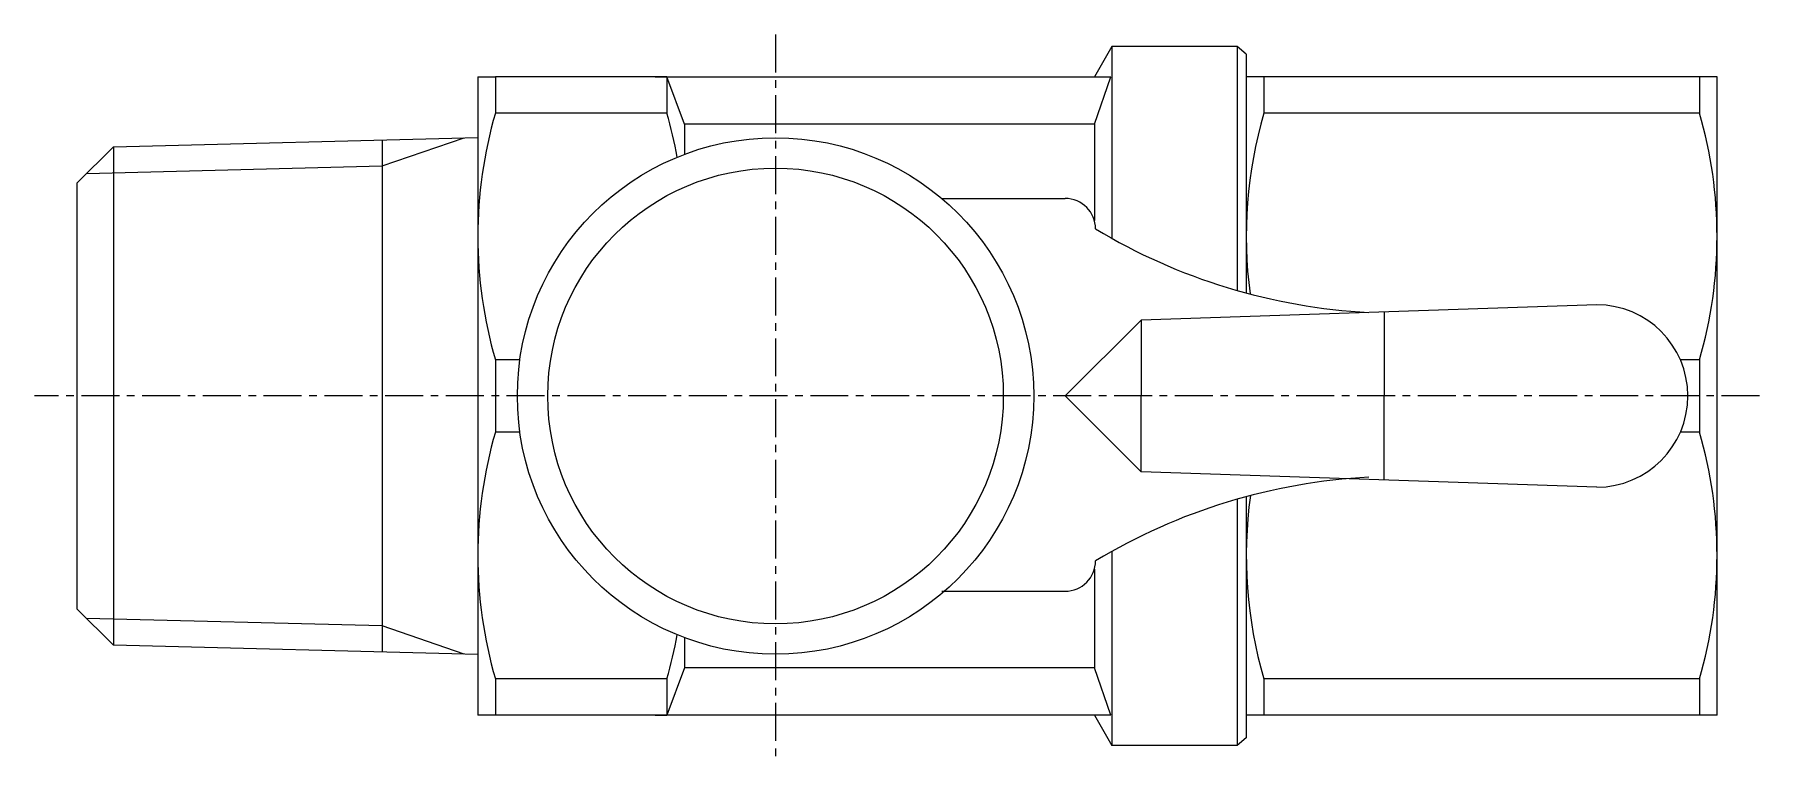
# Model space of a CAD drawing. Extents: x 123 to 185, y 94 to 233.
# Drawn here: x 127.9 to 184.7, y 209 to 232.8 of the extents above; entities that cross this region are included whole.
import ezdxf

# ---------------------------------------------------------------- set-up
doc = ezdxf.new("R2010")
doc.units = 0
doc.linetypes.add('CENTER', pattern=[2, 1.25, -0.25, 0.25, -0.25])
doc.layers.get('0').update_dxf_attribs({"linetype": 'CONTINUOUS'})
doc.layers.add('CENTER', color=1, linetype='CENTER')

msp = doc.modelspace()

# ---------------------------------------------------------------- linework, layer by layer
at = {"color": 7, "linetype": 'CONTINUOUS'}
for p, q in [((163.408, 232.356), (162.831, 231.356)), ((163.408, 232.356), (163.408, 226.043)), ((167.531, 232.356), (163.408, 232.356)), ((167.531, 232.356), (167.531, 224.328)), ((167.831, 232.106), (167.531, 232.356)), ((167.831, 232.106), (167.831, 231.356)), ((142.531, 231.356), (142.531, 226.106)), ((142.531, 231.356), (143.108, 231.356)), ((148.754, 231.356), (143.108, 231.356)), ((143.108, 231.356), (143.108, 230.168)), ((148.368, 231.356), (162.831, 231.356)), ((148.754, 231.356), (148.368, 231.356)), ((148.754, 231.356), (148.754, 230.168)), ((149.331, 229.802), (148.754, 231.356)), ((162.831, 231.356), (163.372, 231.356)), ((162.831, 229.802), (163.372, 231.356)), ((167.831, 231.356), (167.831, 224.245)), ((168.408, 231.356), (167.831, 231.356)), ((182.754, 231.356), (168.408, 231.356)), ((168.408, 231.356), (168.408, 230.168)), ((182.754, 231.356), (182.754, 230.168)), ((183.331, 231.356), (182.754, 231.356)), ((183.331, 210.356), (183.331, 231.356)), ((148.754, 230.168), (143.108, 230.168)), ((182.754, 230.168), (168.408, 230.168)), ((162.831, 229.802), (149.331, 229.802)), ((149.331, 229.802), (149.331, 228.809)), ((162.831, 229.802), (162.831, 226.627)), ((129.331, 227.856), (130.53, 229.054)), ((130.53, 229.054), (142.531, 229.362)), ((130.53, 229.054), (130.53, 212.657)), ((139.381, 229.282), (139.381, 228.426)), ((139.381, 228.426), (139.381, 213.286)), ((129.331, 227.856), (129.331, 225.556)), ((152.354, 228.071), (152.354, 228.071)), ((157.808, 227.356), (161.869, 227.356)), ((142.531, 226.106), (142.531, 215.606)), ((129.331, 225.556), (129.331, 216.156)), ((179.369, 223.856), (164.369, 223.356)), ((161.869, 220.856), (164.369, 223.356)), ((164.369, 223.356), (164.369, 220.856)), ((172.369, 223.622), (172.369, 220.856)), ((143.914, 222.044), (143.108, 222.044)), ((143.108, 222.044), (143.108, 219.668)), ((182.754, 222.044), (182.123, 222.044)), ((182.754, 222.044), (182.754, 219.668)), ((161.869, 220.856), (164.369, 218.356)), ((164.369, 218.356), (164.369, 220.856)), ((172.369, 218.089), (172.369, 220.856)), ((143.914, 219.668), (143.108, 219.668)), ((182.754, 219.668), (182.123, 219.668)), ((179.369, 217.856), (164.369, 218.356)), ((167.831, 217.541), (167.831, 210.356)), ((167.531, 217.458), (167.531, 209.356)), ((129.331, 216.156), (129.331, 213.856)), ((142.531, 215.606), (142.531, 210.356)), ((163.408, 215.744), (163.408, 209.356)), ((162.831, 215.159), (162.831, 211.91)), ((157.808, 214.431), (161.869, 214.431)), ((130.53, 212.657), (129.331, 213.856)), ((139.381, 213.286), (139.381, 212.43)), ((142.531, 212.349), (130.53, 212.657)), ((149.331, 212.903), (149.331, 211.91)), ((149.331, 211.91), (148.754, 210.356)), ((162.831, 211.91), (149.331, 211.91)), ((163.372, 210.356), (162.831, 211.91)), ((148.754, 211.544), (143.108, 211.544)), ((143.108, 211.544), (143.108, 210.356)), ((148.754, 211.544), (148.754, 210.356)), ((182.754, 211.544), (168.408, 211.544)), ((168.408, 211.544), (168.408, 210.356)), ((182.754, 211.544), (182.754, 210.356)), ((143.108, 210.356), (142.531, 210.356)), ((148.754, 210.356), (143.108, 210.356)), ((162.831, 210.356), (148.368, 210.356)), ((148.368, 210.356), (148.754, 210.356)), ((162.831, 210.356), (163.408, 209.356)), ((163.372, 210.356), (162.831, 210.356)), ((168.408, 210.356), (167.831, 210.356)), ((167.831, 210.356), (167.831, 209.606)), ((182.754, 210.356), (168.408, 210.356)), ((183.331, 210.356), (182.754, 210.356)), ((167.831, 209.606), (167.531, 209.356)), ((167.531, 209.356), (163.408, 209.356))]:
    msp.add_line(p, q, dxfattribs=at)
at = {"color": 3, "linetype": 'CONTINUOUS'}
for p, q in [((139.381, 228.426), (142.081, 229.351)), ((129.651, 228.176), (139.381, 228.426)), ((139.381, 213.286), (129.651, 213.535)), ((142.081, 212.36), (139.381, 213.286))]:
    msp.add_line(p, q, dxfattribs=at)
at = {"color": 7, "linetype": 'CONTINUOUS'}
for radius in [8.5, 7.5]:
    msp.add_circle((152.331, 220.856), radius, dxfattribs=at)
for centre, radius, start, end in [((157.109, 226.106), 14.578, 163.821, 196.179), ((134.753, 226.106), 14.578, 10.314, 16.179), ((182.409, 226.106), 14.578, 163.821, 187.4616), ((168.753, 226.106), 14.578, 343.821, 16.179), ((161.869, 226.356), 1, 0.0001, 90.0001), ((172.869, 242.981), 19.401, 238.973, 267.0455), ((179.369, 220.856), 3, 0.0001, 90.0001), ((179.369, 220.856), 3, 269.9999, 359.9999), ((157.109, 215.606), 14.578, 163.821, 196.179), ((168.753, 215.606), 14.578, 343.821, 16.179), ((172.869, 198.806), 19.401, 92.9545, 121.027), ((182.409, 215.606), 14.578, 172.2298, 196.179), ((161.869, 215.431), 1, 269.9999, 359.9999), ((134.753, 215.606), 14.578, 343.821, 349.686)]:
    msp.add_arc(centre, radius, start, end, dxfattribs=at)
at = {"layer": 'CENTER', "color": 1, "linetype": 'CENTER'}
for p, q in [((152.331, 232.753), (152.331, 208.959)), ((184.728, 220.856), (127.934, 220.856))]:
    msp.add_line(p, q, dxfattribs=at)

doc.saveas('drawing.dxf')
